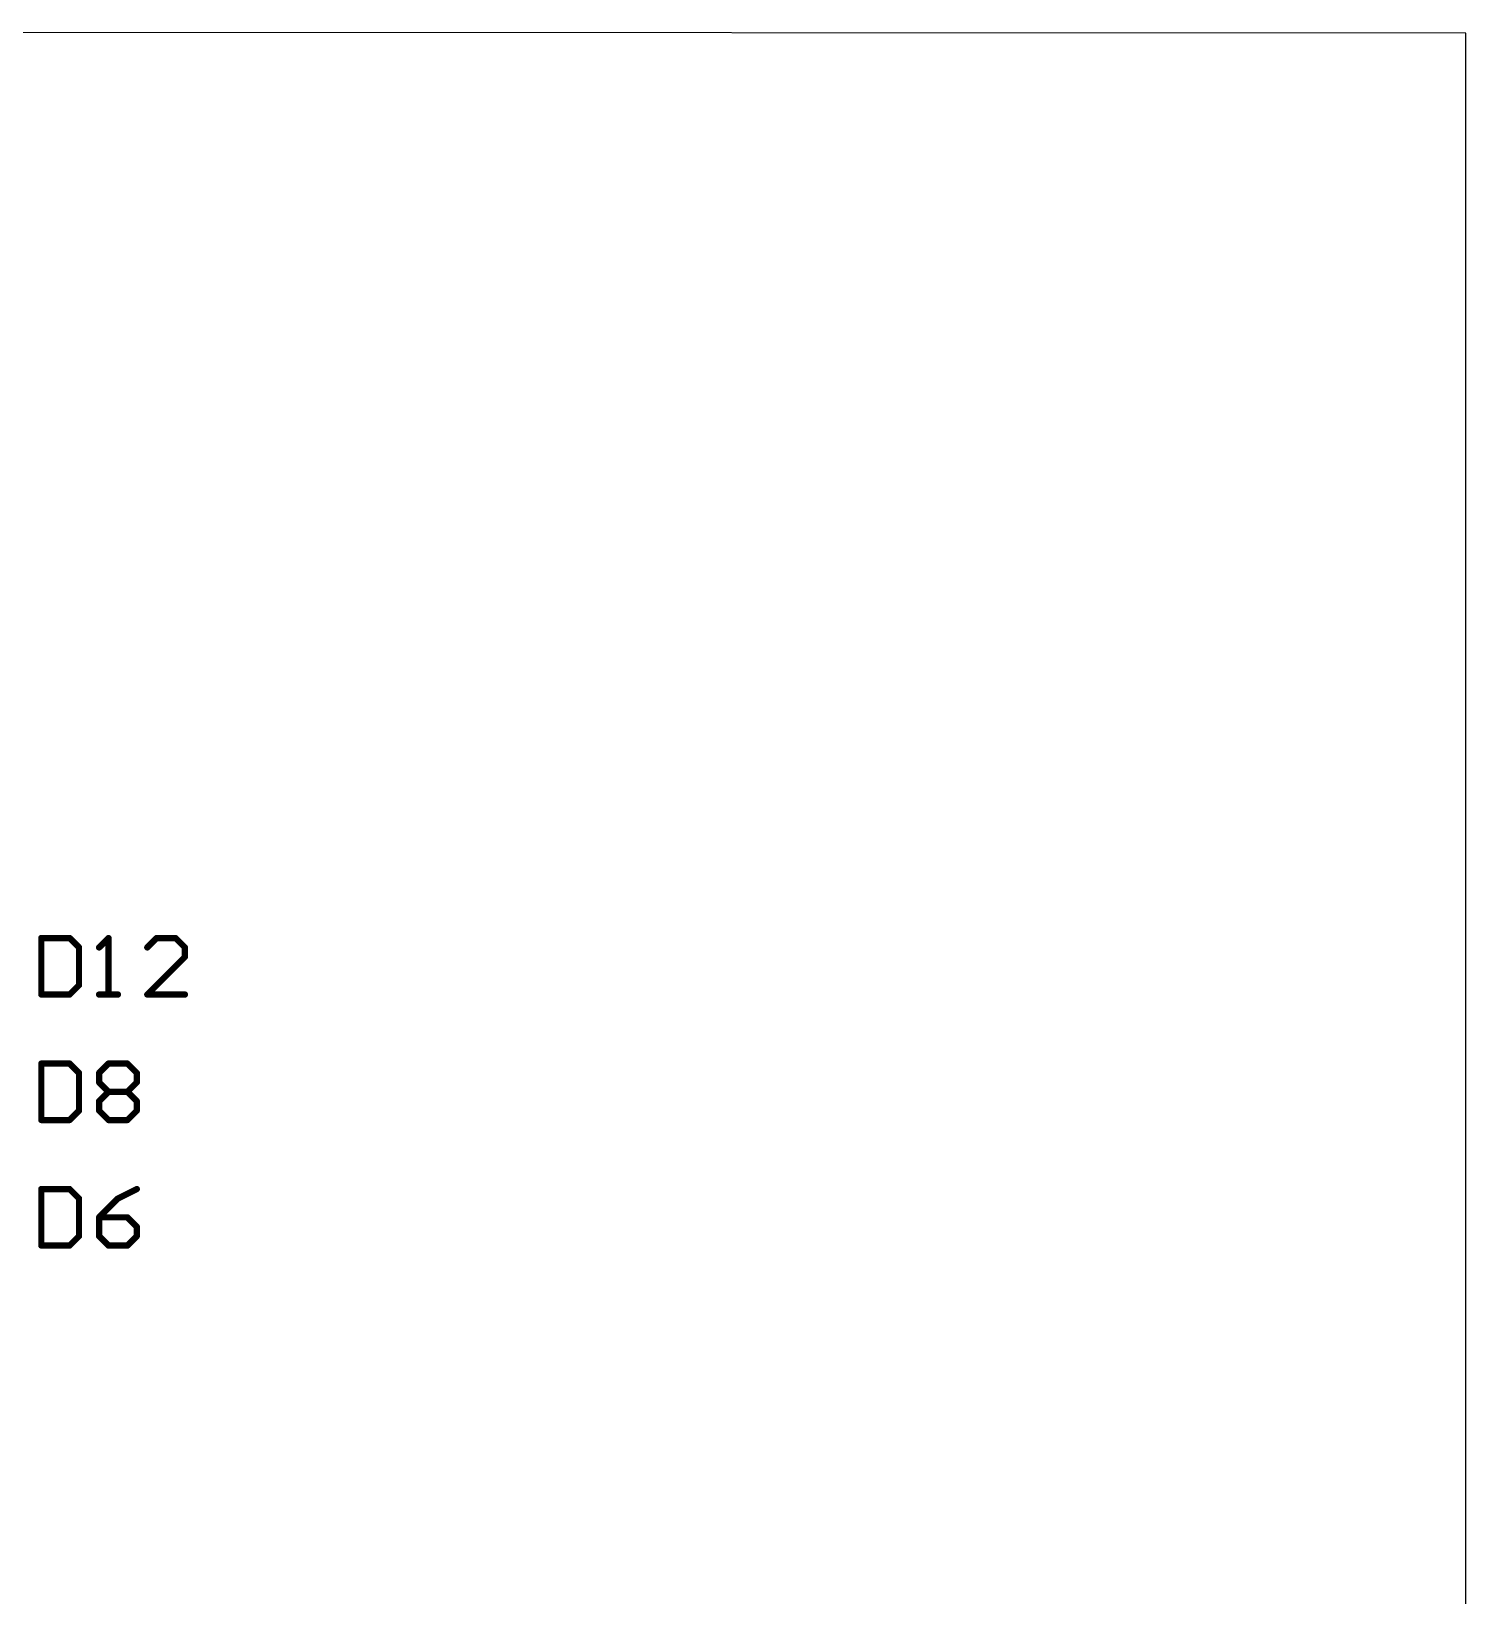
# Model space of a CAD drawing. Extents: x 0 to 127, y 0 to 62.
# Drawn here: x 97.96 to 126.98, y 30.82 to 62.48 of the extents above; entities that cross this region are included whole.
import ezdxf

# ---------------------------------------------------------------- set-up
doc = ezdxf.new("R2010")
doc.units = 0
doc.layers.add('20', color=7, linetype='CONTINUOUS')
doc.layers.add('25', color=253, linetype='CONTINUOUS')

msp = doc.modelspace()

# ---------------------------------------------------------------- linework, layer by layer
at = {"layer": '20'}
for p, q in [((126.985, 62.446), (20.066, 62.484)), ((126.985, 0.038), (126.985, 62.446))]:
    msp.add_line(p, q, dxfattribs=at)
at = {"layer": '25', "const_width": 0.0635}
for points in [[(98.1919, 44.1334, 1), (98.1283, 44.1334)], [(98.1601, 44.1652, 1), (98.1601, 44.1016)], [(98.7544, 44.1559, 1), (98.7096, 44.1109)], [(98.732, 44.1016, 1), (98.732, 44.1652)], [(99.5518, 44.1334, 1), (99.4883, 44.1334)], [(99.5425, 44.1109, 1), (99.4975, 44.1559)], [(100.4944, 44.1652, 1), (100.4944, 44.1016)], [(100.5169, 44.1109, 1), (100.4719, 44.1559)], [(100.8981, 44.1559, 1), (100.8533, 44.1109)], [(100.8757, 44.1016, 1), (100.8757, 44.1652)], [(98.9545, 43.9428, 1), (98.891, 43.9428)], [(98.9003, 43.9203, 1), (98.9451, 43.9653)], [(99.3069, 43.9653, 1), (99.3519, 43.9203)], [(100.2813, 43.9653, 1), (100.3263, 43.9203)], [(101.0982, 43.9428, 1), (101.0347, 43.9428)], [(101.0347, 43.7521, 1), (101.0982, 43.7521)], [(101.0889, 43.7296, 1), (101.0439, 43.7746)], [(101.044, 43.9203, 1), (101.0888, 43.9653)], [(98.891, 43.1801, 1), (98.9545, 43.1801)], [(98.9451, 43.1576, 1), (98.9003, 43.2026)], [(98.1601, 43.0213, 1), (98.1601, 42.9577)], [(98.1283, 42.9895, 1), (98.1919, 42.9895)], [(98.7096, 43.012, 1), (98.7544, 42.967)], [(98.732, 42.9577, 1), (98.732, 43.0213)], [(99.3294, 43.0213, 1), (99.3294, 42.9577)], [(99.4883, 42.9895, 1), (99.5518, 42.9895)], [(99.7107, 42.9577, 1), (99.7107, 43.0213)], [(100.3038, 43.0213, 1), (100.3038, 42.9577)], [(100.2813, 43.012, 1), (100.3263, 42.967)], [(101.0664, 42.9577, 1), (101.0664, 43.0213)], [(98.1919, 41.5934, 1), (98.1283, 41.5934)], [(98.1601, 41.6252, 1), (98.1601, 41.5617)], [(98.7544, 41.6159, 1), (98.7096, 41.5709)], [(98.732, 41.5617, 1), (98.732, 41.6252)], [(99.52, 41.6252, 1), (99.52, 41.5617)], [(99.5425, 41.5709, 1), (99.4975, 41.6159)], [(99.9237, 41.6159, 1), (99.8789, 41.5709)], [(99.9013, 41.5617, 1), (99.9013, 41.6252)], [(98.9545, 41.4028, 1), (98.891, 41.4028)], [(98.9003, 41.3803, 1), (98.9451, 41.4253)], [(99.3069, 41.4253, 1), (99.3519, 41.3803)], [(99.3519, 41.2345, 1), (99.3069, 41.1897)], [(99.3612, 41.4028, 1), (99.2977, 41.4028)], [(99.2977, 41.2121, 1), (99.3612, 41.2121)], [(100.1238, 41.4028, 1), (100.0603, 41.4028)], [(100.0603, 41.2121, 1), (100.1238, 41.2121)], [(100.0696, 41.3803, 1), (100.1144, 41.4253)], [(100.1145, 41.1896, 1), (100.0695, 41.2346)], [(99.3069, 40.8533, 1), (99.3519, 40.8083)], [(99.3612, 40.8308, 1), (99.2977, 40.8308)], [(99.52, 41.0532, 1), (99.52, 40.9896)], [(99.5425, 40.9989, 1), (99.4975, 41.0439)], [(99.4975, 40.999, 1), (99.5425, 41.0438)], [(99.8788, 41.0439, 1), (99.9238, 40.9989)], [(99.9237, 41.0439, 1), (99.8789, 40.9989)], [(99.9013, 40.9896, 1), (99.9013, 41.0532)], [(100.1238, 40.8308, 1), (100.0603, 40.8308)], [(100.0696, 40.8083, 1), (100.1144, 40.8533)], [(98.891, 40.6401, 1), (98.9545, 40.6401)], [(98.9451, 40.6176, 1), (98.9003, 40.6626)], [(99.3519, 40.6626, 1), (99.3069, 40.6176)], [(99.2977, 40.6401, 1), (99.3612, 40.6401)], [(100.0603, 40.6401, 1), (100.1238, 40.6401)], [(100.1144, 40.6176, 1), (100.0696, 40.6626)], [(98.1601, 40.4813, 1), (98.1601, 40.4177)], [(98.1283, 40.4495, 1), (98.1919, 40.4495)], [(98.7096, 40.472, 1), (98.7544, 40.427)], [(98.732, 40.4177, 1), (98.732, 40.4813)], [(99.52, 40.4813, 1), (99.52, 40.4177)], [(99.4975, 40.427, 1), (99.5425, 40.472)], [(99.8789, 40.472, 1), (99.9237, 40.427)], [(99.9013, 40.4177, 1), (99.9013, 40.4813)], [(98.1919, 39.0534, 1), (98.1283, 39.0534)], [(98.1601, 39.0852, 1), (98.1601, 39.0217)], [(98.7544, 39.0759, 1), (98.7096, 39.0309)], [(98.732, 39.0217, 1), (98.732, 39.0852)], [(100.1062, 39.025, 1), (100.0778, 39.0818)], [(98.9545, 38.8628, 1), (98.891, 38.8628)], [(98.9003, 38.8403, 1), (98.9451, 38.8853)], [(99.6965, 38.8912, 1), (99.7249, 38.8344)], [(99.7332, 38.8404, 1), (99.6882, 38.8852)], [(99.3294, 38.5132, 1), (99.3294, 38.4496)], [(99.3069, 38.5038, 1), (99.3519, 38.459)], [(99.3612, 38.4814, 1), (99.2977, 38.4814)], [(99.9237, 38.5039, 1), (99.8789, 38.4589)], [(99.9013, 38.4496, 1), (99.9013, 38.5132)], [(100.1238, 38.2908, 1), (100.0603, 38.2908)], [(100.0696, 38.2683, 1), (100.1144, 38.3133)], [(98.891, 38.1001, 1), (98.9545, 38.1001)], [(98.9451, 38.0776, 1), (98.9003, 38.1226)], [(99.3519, 38.1226, 1), (99.3069, 38.0776)], [(99.2977, 38.1001, 1), (99.3612, 38.1001)], [(100.0603, 38.1001, 1), (100.1238, 38.1001)], [(100.1144, 38.0776, 1), (100.0696, 38.1226)], [(98.1601, 37.9413, 1), (98.1601, 37.8777)], [(98.1283, 37.9095, 1), (98.1919, 37.9095)], [(98.7096, 37.932, 1), (98.7544, 37.887)], [(98.732, 37.8777, 1), (98.732, 37.9413)], [(99.52, 37.9413, 1), (99.52, 37.8777)], [(99.4975, 37.887, 1), (99.5425, 37.932)], [(99.8789, 37.932, 1), (99.9237, 37.887)], [(99.9013, 37.8777, 1), (99.9013, 37.9413)]]:
    msp.add_lwpolyline(points, format="xyb", dxfattribs=at)
at = {"layer": '25', "const_width": 0.127}
for points in [[(98.1601, 44.1334), (98.1601, 42.9895)], [(98.732, 44.1334), (98.1601, 44.1334)], [(98.9227, 43.9428), (98.732, 44.1334)], [(99.3294, 43.9428), (99.52, 44.1334)], [(99.52, 44.1334), (99.52, 42.9895)], [(100.4944, 44.1334), (100.3038, 43.9428)], [(100.8757, 44.1334), (100.4944, 44.1334)], [(101.0664, 43.9428), (100.8757, 44.1334)], [(98.9227, 43.1801), (98.9227, 43.9428)], [(100.3038, 42.9895), (101.0664, 43.7521)], [(101.0664, 43.7521), (101.0664, 43.9428)], [(98.732, 42.9895), (98.9227, 43.1801)], [(98.1601, 42.9895), (98.732, 42.9895)], [(99.3294, 42.9895), (99.7107, 42.9895)], [(101.0664, 42.9895), (100.3038, 42.9895)], [(98.1601, 41.5934), (98.1601, 40.4495)], [(98.732, 41.5934), (98.1601, 41.5934)], [(98.9227, 41.4028), (98.732, 41.5934)], [(99.3294, 41.4028), (99.52, 41.5934)], [(99.52, 41.5934), (99.9013, 41.5934)], [(99.9013, 41.5934), (100.092, 41.4028)], [(98.9227, 40.6401), (98.9227, 41.4028)], [(99.3294, 41.2121), (99.3294, 41.4028)], [(99.52, 41.0214), (99.3294, 41.2121)], [(100.092, 41.2121), (99.9013, 41.0214)], [(100.092, 41.4028), (100.092, 41.2121)], [(99.3294, 40.8308), (99.52, 41.0214)], [(99.3294, 40.6401), (99.3294, 40.8308)], [(99.52, 41.0214), (99.9013, 41.0214)], [(99.9013, 41.0214), (100.092, 40.8308)], [(100.092, 40.8308), (100.092, 40.6401)], [(98.732, 40.4495), (98.9227, 40.6401)], [(99.52, 40.4495), (99.3294, 40.6401)], [(100.092, 40.6401), (99.9013, 40.4495)], [(98.1601, 40.4495), (98.732, 40.4495)], [(99.9013, 40.4495), (99.52, 40.4495)], [(98.1601, 39.0534), (98.1601, 37.9095)], [(98.732, 39.0534), (98.1601, 39.0534)], [(98.9227, 38.8628), (98.732, 39.0534)], [(100.092, 39.0534), (99.7107, 38.8628)], [(98.9227, 38.1001), (98.9227, 38.8628)], [(99.7107, 38.8628), (99.3294, 38.4814)], [(99.3294, 38.4814), (99.3294, 38.1001)], [(99.9013, 38.4814), (99.3294, 38.4814)], [(100.092, 38.2908), (99.9013, 38.4814)], [(100.092, 38.1001), (100.092, 38.2908)], [(98.732, 37.9095), (98.9227, 38.1001)], [(99.3294, 38.1001), (99.52, 37.9095)], [(99.9013, 37.9095), (100.092, 38.1001)], [(98.1601, 37.9095), (98.732, 37.9095)], [(99.52, 37.9095), (99.9013, 37.9095)]]:
    msp.add_lwpolyline(points, dxfattribs=at)

doc.saveas('drawing.dxf')
